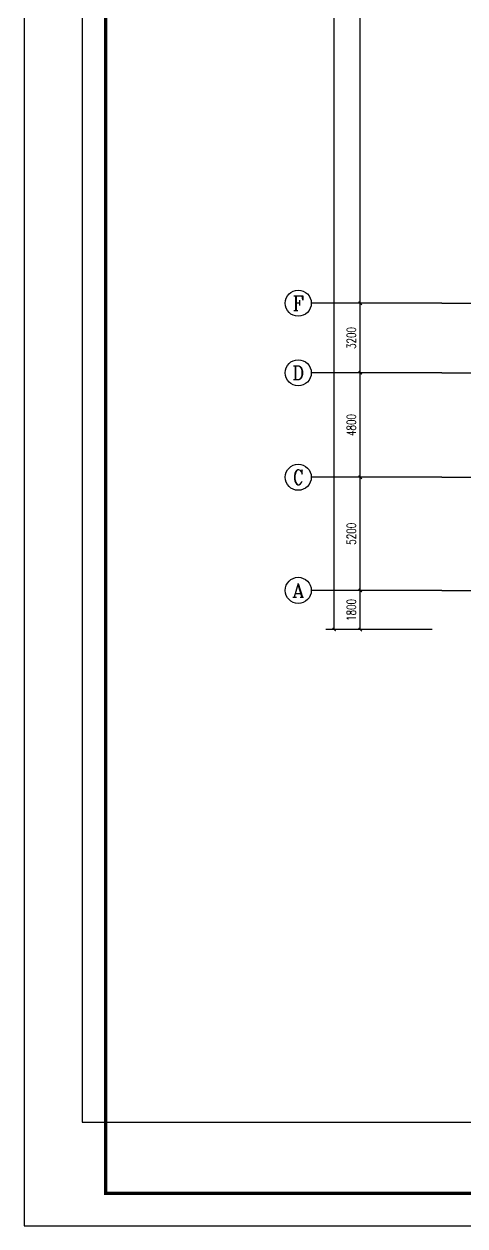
# Model space of a CAD drawing. Extents: x 0 to 2838408, y -923048 to 203859.
# Drawn here: x 2324012 to 2344281, y -715756 to -660510 of the extents above; entities that cross this region are included whole.
import ezdxf
from ezdxf.enums import TextEntityAlignment as Align

# ---------------------------------------------------------------- set-up
doc = ezdxf.new("R2010")
doc.units = 0
doc.header["$LTSCALE"] = 1000
for name, color, linetype in [('AXIS', 3, 'Continuous'), ('AXIS_TEXT', 7, 'Continuous'), ('BTTK', 7, 'Continuous'), ('DOTE', 8, 'Continuous'), ('PUB_TITLE', 4, 'Continuous'), ('XREF', 8, 'Continuous')]:
    doc.layers.add(name, color=color, linetype=linetype)
doc.styles.add('_TCH_AXIS', font='COMPLEX', dxfattribs={"bigfont": 'GBCBIG'})
doc.styles.add('A_DIM_T3', font='SIMPLEX', dxfattribs={"width": 0.7, "bigfont": 'HZ'})
doc.styles.add('COMPLEX', font='COMPLEX')
doc.styles.add('HZ(TK)', font='geniso.shx', dxfattribs={"width": 0.9, "bigfont": 'hztxt.shx'})
doc.dimstyles.new('_TCH_ARCH&&150', dxfattribs={"dimtxt": 420, "dimasz": 150, "dimexe": 375, "dimexo": 450, "dimgap": 202.5, "dimtad": 1, "dimdec": 0, "dimzin": 0, "dimdsep": 46, "dimtxsty": 'A_DIM_T3', "dimblk": 'ARCHTICK', "dimcen": 0.09, "dimclrt": 7, "dimazin": 2, "dimtfac": 1, "dimtdec": 0, "dimtix": 1, "dimtmove": 2, "dimatfit": 3, "dimfxl": 150, "dimtolj": 1, "dimtzin": 0, "dimarcsym": 0})

# ---------------------------------------------------------------- blocks, each defined once
blk = doc.blocks.new('vhtemplate_2020年新竖式图框_A0')
at = {"layer": 'PUB_TITLE', "color": 7}
blk.add_lwpolyline([(0, 0), (1189, 0), (1189, 841), (0, 841)], close=True, dxfattribs=at)
at = {"layer": 'PUB_TITLE', "const_width": 1}
blk.add_lwpolyline([(25, 10), (1179, 10), (1179, 831), (25, 831)], close=True, dxfattribs=at)
at = {"layer": 'BTTK', "color": 4, "style": 'HZ(TK)', "width": 0.9}
for tag, p in [('合作单位_001', (1143.83, 741.44)), ('建设单位_001', (1143.85, 207.44)), ('工程名称_001', (1143.62, 174.44)), ('子项名称_001', (1153.71, 157.94)), ('图纸名称_001', (1143.45, 138.94))]:
    blk.add_attdef(tag, p, '', height=3.5, dxfattribs=at)
for tag, p in [('注册证书号', (1156.5, 309.01)), ('注册印章号', (1156.5, 301.01)), ('设计号', (1154, 193)), ('图别', (1137.75, 34)), ('图号', (1170.25, 34)), ('版本号', (1137.75, 26)), ('日期', (1170.25, 26))]:
    blk.add_attdef(tag, text='', height=3.5, dxfattribs=at).set_placement(p, align=Align.MIDDLE)
blk = doc.blocks.new('_ArchTick')
at = {"color": 0, "linetype": 'ByBlock', "const_width": 0.4}
blk.add_lwpolyline([(-0.5, -0.5), (0.5, 0.5)], dxfattribs=at)
blk = doc.blocks.new('*D578')
at = {"layer": 'AXIS', "color": 0, "lineweight": -2, "transparency": 16777216}
for p, q in [((2342767, -608741), (2337892, -608741)), ((2338267, -688341), (2338267, -608741)), ((2342767, -688341), (2337892, -688341))]:
    blk.add_line(p, q, dxfattribs=at)
at = {"layer": 'Defpoints', "color": 0, "transparency": 16777216}
for p in [(2338267, -608741), (2343217, -608741), (2343217, -688341)]:
    blk.add_point(p, dxfattribs=at)
at = {"layer": 'AXIS', "color": 0, "lineweight": -2, "transparency": 16777216, "xscale": 150, "yscale": 150, "zscale": 150}
for p, rotation in [((2338267, -608741), 90), ((2338267, -688341), 270)]:
    blk.add_blockref('_ArchTick', p, dxfattribs=dict(at, rotation=rotation))
at = {"layer": 'AXIS', "color": 7, "transparency": 16777216, "insert": (2337854, -648541), "char_height": 420, "attachment_point": 5, "rotation": 90, "style": 'A_DIM_T3'}
blk.add_mtext('\\A1;79600', dxfattribs=at)
blk = doc.blocks.new('*D579')
at = {"layer": 'AXIS', "color": 0, "lineweight": -2, "transparency": 16777216}
for p, q in [((2342767, -686541), (2339092, -686541)), ((2339467, -688341), (2339467, -686541)), ((2342767, -688341), (2339092, -688341))]:
    blk.add_line(p, q, dxfattribs=at)
at = {"layer": 'Defpoints', "color": 0, "transparency": 16777216}
for p in [(2339467, -686541), (2343217, -686541), (2343217, -688341)]:
    blk.add_point(p, dxfattribs=at)
at = {"layer": 'AXIS', "color": 0, "lineweight": -2, "transparency": 16777216, "xscale": 150, "yscale": 150, "zscale": 150}
for p, rotation in [((2339467, -686541), 90), ((2339467, -688341), 270)]:
    blk.add_blockref('_ArchTick', p, dxfattribs=dict(at, rotation=rotation))
at = {"layer": 'AXIS', "color": 7, "transparency": 16777216, "insert": (2339054, -687441), "char_height": 420, "attachment_point": 5, "rotation": 90, "style": 'A_DIM_T3'}
blk.add_mtext('\\A1;1800', dxfattribs=at)
blk = doc.blocks.new('*D580')
at = {"layer": 'AXIS', "color": 0, "lineweight": -2, "transparency": 16777216}
for p, q in [((2342767, -681341), (2339092, -681341)), ((2339467, -686541), (2339467, -681341)), ((2342767, -686541), (2339092, -686541))]:
    blk.add_line(p, q, dxfattribs=at)
at = {"layer": 'Defpoints', "color": 0, "transparency": 16777216}
for p in [(2339467, -681341), (2343217, -681341), (2343217, -686541)]:
    blk.add_point(p, dxfattribs=at)
at = {"layer": 'AXIS', "color": 0, "lineweight": -2, "transparency": 16777216, "xscale": 150, "yscale": 150, "zscale": 150}
for p, rotation in [((2339467, -681341), 90), ((2339467, -686541), 270)]:
    blk.add_blockref('_ArchTick', p, dxfattribs=dict(at, rotation=rotation))
at = {"layer": 'AXIS', "color": 7, "transparency": 16777216, "insert": (2339054, -683941), "char_height": 420, "attachment_point": 5, "rotation": 90, "style": 'A_DIM_T3'}
blk.add_mtext('\\A1;5200', dxfattribs=at)
blk = doc.blocks.new('*D581')
at = {"layer": 'AXIS', "color": 0, "lineweight": -2, "transparency": 16777216}
for p, q in [((2342767, -676541), (2339092, -676541)), ((2339467, -681341), (2339467, -676541)), ((2342767, -681341), (2339092, -681341))]:
    blk.add_line(p, q, dxfattribs=at)
at = {"layer": 'Defpoints', "color": 0, "transparency": 16777216}
for p in [(2339467, -676541), (2343217, -676541), (2343217, -681341)]:
    blk.add_point(p, dxfattribs=at)
at = {"layer": 'AXIS', "color": 0, "lineweight": -2, "transparency": 16777216, "xscale": 150, "yscale": 150, "zscale": 150}
for p, rotation in [((2339467, -676541), 90), ((2339467, -681341), 270)]:
    blk.add_blockref('_ArchTick', p, dxfattribs=dict(at, rotation=rotation))
at = {"layer": 'AXIS', "color": 7, "transparency": 16777216, "insert": (2339054, -678941), "char_height": 420, "attachment_point": 5, "rotation": 90, "style": 'A_DIM_T3'}
blk.add_mtext('\\A1;4800', dxfattribs=at)
blk = doc.blocks.new('*D582')
at = {"layer": 'AXIS', "color": 0, "lineweight": -2, "transparency": 16777216}
for p, q in [((2342767, -673341), (2339092, -673341)), ((2339467, -676541), (2339467, -673341)), ((2342767, -676541), (2339092, -676541))]:
    blk.add_line(p, q, dxfattribs=at)
at = {"layer": 'Defpoints', "color": 0, "transparency": 16777216}
for p in [(2339467, -673341), (2343217, -673341), (2343217, -676541)]:
    blk.add_point(p, dxfattribs=at)
at = {"layer": 'AXIS', "color": 0, "lineweight": -2, "transparency": 16777216, "xscale": 150, "yscale": 150, "zscale": 150}
for p, rotation in [((2339467, -673341), 90), ((2339467, -676541), 270)]:
    blk.add_blockref('_ArchTick', p, dxfattribs=dict(at, rotation=rotation))
at = {"layer": 'AXIS', "color": 7, "transparency": 16777216, "insert": (2339054, -674941), "char_height": 420, "attachment_point": 5, "rotation": 90, "style": 'A_DIM_T3'}
blk.add_mtext('\\A1;3200', dxfattribs=at)
blk = doc.blocks.new('*D583')
at = {"layer": 'AXIS', "color": 0, "lineweight": -2, "transparency": 16777216}
for p, q in [((2342767, -623741), (2339092, -623741)), ((2339467, -673341), (2339467, -623741)), ((2342767, -673341), (2339092, -673341))]:
    blk.add_line(p, q, dxfattribs=at)
at = {"layer": 'Defpoints', "color": 0, "transparency": 16777216}
for p in [(2339467, -623741), (2343217, -623741), (2343217, -673341)]:
    blk.add_point(p, dxfattribs=at)
at = {"layer": 'AXIS', "color": 0, "lineweight": -2, "transparency": 16777216, "xscale": 150, "yscale": 150, "zscale": 150}
for p, rotation in [((2339467, -623741), 90), ((2339467, -673341), 270)]:
    blk.add_blockref('_ArchTick', p, dxfattribs=dict(at, rotation=rotation))
at = {"layer": 'AXIS', "color": 7, "transparency": 16777216, "insert": (2339054, -648541), "char_height": 420, "attachment_point": 5, "rotation": 90, "style": 'A_DIM_T3'}
blk.add_mtext('\\A1;49600', dxfattribs=at)
blk = doc.blocks.new('*D642')
at = {"layer": 'AXIS', "color": 0, "lineweight": -2, "transparency": 16777216}
for p, q in [((2342767, -608741), (2337892, -608741)), ((2338267, -688341), (2338267, -608741)), ((2342767, -688341), (2337892, -688341))]:
    blk.add_line(p, q, dxfattribs=at)
at = {"layer": 'Defpoints', "color": 0, "transparency": 16777216}
for p in [(2338267, -608741), (2343217, -608741), (2343217, -688341)]:
    blk.add_point(p, dxfattribs=at)
at = {"layer": 'AXIS', "color": 0, "lineweight": -2, "transparency": 16777216, "xscale": 150, "yscale": 150, "zscale": 150}
for p, rotation in [((2338267, -608741), 90), ((2338267, -688341), 270)]:
    blk.add_blockref('_ArchTick', p, dxfattribs=dict(at, rotation=rotation))
at = {"layer": 'AXIS', "color": 7, "transparency": 16777216, "insert": (2337854, -648541), "char_height": 420, "attachment_point": 5, "rotation": 90, "style": 'A_DIM_T3'}
blk.add_mtext('\\A1;79600', dxfattribs=at)
blk = doc.blocks.new('*D643')
at = {"layer": 'AXIS', "color": 0, "lineweight": -2, "transparency": 16777216}
for p, q in [((2342767, -686541), (2339092, -686541)), ((2339467, -688341), (2339467, -686541)), ((2342767, -688341), (2339092, -688341))]:
    blk.add_line(p, q, dxfattribs=at)
at = {"layer": 'Defpoints', "color": 0, "transparency": 16777216}
for p in [(2339467, -686541), (2343217, -686541), (2343217, -688341)]:
    blk.add_point(p, dxfattribs=at)
at = {"layer": 'AXIS', "color": 0, "lineweight": -2, "transparency": 16777216, "xscale": 150, "yscale": 150, "zscale": 150}
for p, rotation in [((2339467, -686541), 90), ((2339467, -688341), 270)]:
    blk.add_blockref('_ArchTick', p, dxfattribs=dict(at, rotation=rotation))
at = {"layer": 'AXIS', "color": 7, "transparency": 16777216, "insert": (2339054, -687441), "char_height": 420, "attachment_point": 5, "rotation": 90, "style": 'A_DIM_T3'}
blk.add_mtext('\\A1;1800', dxfattribs=at)
blk = doc.blocks.new('*D644')
at = {"layer": 'AXIS', "color": 0, "lineweight": -2, "transparency": 16777216}
for p, q in [((2342767, -681341), (2339092, -681341)), ((2339467, -686541), (2339467, -681341)), ((2342767, -686541), (2339092, -686541))]:
    blk.add_line(p, q, dxfattribs=at)
at = {"layer": 'Defpoints', "color": 0, "transparency": 16777216}
for p in [(2339467, -681341), (2343217, -681341), (2343217, -686541)]:
    blk.add_point(p, dxfattribs=at)
at = {"layer": 'AXIS', "color": 0, "lineweight": -2, "transparency": 16777216, "xscale": 150, "yscale": 150, "zscale": 150}
for p, rotation in [((2339467, -681341), 90), ((2339467, -686541), 270)]:
    blk.add_blockref('_ArchTick', p, dxfattribs=dict(at, rotation=rotation))
at = {"layer": 'AXIS', "color": 7, "transparency": 16777216, "insert": (2339054, -683941), "char_height": 420, "attachment_point": 5, "rotation": 90, "style": 'A_DIM_T3'}
blk.add_mtext('\\A1;5200', dxfattribs=at)
blk = doc.blocks.new('*D645')
at = {"layer": 'AXIS', "color": 0, "lineweight": -2, "transparency": 16777216}
for p, q in [((2342767, -676541), (2339092, -676541)), ((2339467, -681341), (2339467, -676541)), ((2342767, -681341), (2339092, -681341))]:
    blk.add_line(p, q, dxfattribs=at)
at = {"layer": 'Defpoints', "color": 0, "transparency": 16777216}
for p in [(2339467, -676541), (2343217, -676541), (2343217, -681341)]:
    blk.add_point(p, dxfattribs=at)
at = {"layer": 'AXIS', "color": 0, "lineweight": -2, "transparency": 16777216, "xscale": 150, "yscale": 150, "zscale": 150}
for p, rotation in [((2339467, -676541), 90), ((2339467, -681341), 270)]:
    blk.add_blockref('_ArchTick', p, dxfattribs=dict(at, rotation=rotation))
at = {"layer": 'AXIS', "color": 7, "transparency": 16777216, "insert": (2339054, -678941), "char_height": 420, "attachment_point": 5, "rotation": 90, "style": 'A_DIM_T3'}
blk.add_mtext('\\A1;4800', dxfattribs=at)
blk = doc.blocks.new('*D646')
at = {"layer": 'AXIS', "color": 0, "lineweight": -2, "transparency": 16777216}
for p, q in [((2342767, -673341), (2339092, -673341)), ((2339467, -676541), (2339467, -673341)), ((2342767, -676541), (2339092, -676541))]:
    blk.add_line(p, q, dxfattribs=at)
at = {"layer": 'Defpoints', "color": 0, "transparency": 16777216}
for p in [(2339467, -673341), (2343217, -673341), (2343217, -676541)]:
    blk.add_point(p, dxfattribs=at)
at = {"layer": 'AXIS', "color": 0, "lineweight": -2, "transparency": 16777216, "xscale": 150, "yscale": 150, "zscale": 150}
for p, rotation in [((2339467, -673341), 90), ((2339467, -676541), 270)]:
    blk.add_blockref('_ArchTick', p, dxfattribs=dict(at, rotation=rotation))
at = {"layer": 'AXIS', "color": 7, "transparency": 16777216, "insert": (2339054, -674941), "char_height": 420, "attachment_point": 5, "rotation": 90, "style": 'A_DIM_T3'}
blk.add_mtext('\\A1;3200', dxfattribs=at)
blk = doc.blocks.new('*D647')
at = {"layer": 'AXIS', "color": 0, "lineweight": -2, "transparency": 16777216}
for p, q in [((2342767, -623741), (2339092, -623741)), ((2339467, -673341), (2339467, -623741)), ((2342767, -673341), (2339092, -673341))]:
    blk.add_line(p, q, dxfattribs=at)
at = {"layer": 'Defpoints', "color": 0, "transparency": 16777216}
for p in [(2339467, -623741), (2343217, -623741), (2343217, -673341)]:
    blk.add_point(p, dxfattribs=at)
at = {"layer": 'AXIS', "color": 0, "lineweight": -2, "transparency": 16777216, "xscale": 150, "yscale": 150, "zscale": 150}
for p, rotation in [((2339467, -623741), 90), ((2339467, -673341), 270)]:
    blk.add_blockref('_ArchTick', p, dxfattribs=dict(at, rotation=rotation))
at = {"layer": 'AXIS', "color": 7, "transparency": 16777216, "insert": (2339054, -648541), "char_height": 420, "attachment_point": 5, "rotation": 90, "style": 'A_DIM_T3'}
blk.add_mtext('\\A1;49600', dxfattribs=at)
blk = doc.blocks.new('*D706')
at = {"layer": 'AXIS', "color": 0, "lineweight": -2, "transparency": 16777216}
for p, q in [((2342767, -608741), (2337892, -608741)), ((2338267, -688341), (2338267, -608741)), ((2342767, -688341), (2337892, -688341))]:
    blk.add_line(p, q, dxfattribs=at)
at = {"layer": 'Defpoints', "color": 0, "transparency": 16777216}
for p in [(2338267, -608741), (2343217, -608741), (2343217, -688341)]:
    blk.add_point(p, dxfattribs=at)
at = {"layer": 'AXIS', "color": 0, "lineweight": -2, "transparency": 16777216, "xscale": 150, "yscale": 150, "zscale": 150}
for p, rotation in [((2338267, -608741), 90), ((2338267, -688341), 270)]:
    blk.add_blockref('_ArchTick', p, dxfattribs=dict(at, rotation=rotation))
at = {"layer": 'AXIS', "color": 7, "transparency": 16777216, "insert": (2337854, -648541), "char_height": 420, "attachment_point": 5, "rotation": 90, "style": 'A_DIM_T3'}
blk.add_mtext('\\A1;79600', dxfattribs=at)
blk = doc.blocks.new('*D707')
at = {"layer": 'AXIS', "color": 0, "lineweight": -2, "transparency": 16777216}
for p, q in [((2342767, -686541), (2339092, -686541)), ((2339467, -688341), (2339467, -686541)), ((2342767, -688341), (2339092, -688341))]:
    blk.add_line(p, q, dxfattribs=at)
at = {"layer": 'Defpoints', "color": 0, "transparency": 16777216}
for p in [(2339467, -686541), (2343217, -686541), (2343217, -688341)]:
    blk.add_point(p, dxfattribs=at)
at = {"layer": 'AXIS', "color": 0, "lineweight": -2, "transparency": 16777216, "xscale": 150, "yscale": 150, "zscale": 150}
for p, rotation in [((2339467, -686541), 90), ((2339467, -688341), 270)]:
    blk.add_blockref('_ArchTick', p, dxfattribs=dict(at, rotation=rotation))
at = {"layer": 'AXIS', "color": 7, "transparency": 16777216, "insert": (2339054, -687441), "char_height": 420, "attachment_point": 5, "rotation": 90, "style": 'A_DIM_T3'}
blk.add_mtext('\\A1;1800', dxfattribs=at)
blk = doc.blocks.new('*D708')
at = {"layer": 'AXIS', "color": 0, "lineweight": -2, "transparency": 16777216}
for p, q in [((2342767, -681341), (2339092, -681341)), ((2339467, -686541), (2339467, -681341)), ((2342767, -686541), (2339092, -686541))]:
    blk.add_line(p, q, dxfattribs=at)
at = {"layer": 'Defpoints', "color": 0, "transparency": 16777216}
for p in [(2339467, -681341), (2343217, -681341), (2343217, -686541)]:
    blk.add_point(p, dxfattribs=at)
at = {"layer": 'AXIS', "color": 0, "lineweight": -2, "transparency": 16777216, "xscale": 150, "yscale": 150, "zscale": 150}
for p, rotation in [((2339467, -681341), 90), ((2339467, -686541), 270)]:
    blk.add_blockref('_ArchTick', p, dxfattribs=dict(at, rotation=rotation))
at = {"layer": 'AXIS', "color": 7, "transparency": 16777216, "insert": (2339054, -683941), "char_height": 420, "attachment_point": 5, "rotation": 90, "style": 'A_DIM_T3'}
blk.add_mtext('\\A1;5200', dxfattribs=at)
blk = doc.blocks.new('*D709')
at = {"layer": 'AXIS', "color": 0, "lineweight": -2, "transparency": 16777216}
for p, q in [((2342767, -676541), (2339092, -676541)), ((2339467, -681341), (2339467, -676541)), ((2342767, -681341), (2339092, -681341))]:
    blk.add_line(p, q, dxfattribs=at)
at = {"layer": 'Defpoints', "color": 0, "transparency": 16777216}
for p in [(2339467, -676541), (2343217, -676541), (2343217, -681341)]:
    blk.add_point(p, dxfattribs=at)
at = {"layer": 'AXIS', "color": 0, "lineweight": -2, "transparency": 16777216, "xscale": 150, "yscale": 150, "zscale": 150}
for p, rotation in [((2339467, -676541), 90), ((2339467, -681341), 270)]:
    blk.add_blockref('_ArchTick', p, dxfattribs=dict(at, rotation=rotation))
at = {"layer": 'AXIS', "color": 7, "transparency": 16777216, "insert": (2339054, -678941), "char_height": 420, "attachment_point": 5, "rotation": 90, "style": 'A_DIM_T3'}
blk.add_mtext('\\A1;4800', dxfattribs=at)
blk = doc.blocks.new('*D710')
at = {"layer": 'AXIS', "color": 0, "lineweight": -2, "transparency": 16777216}
for p, q in [((2342767, -673341), (2339092, -673341)), ((2339467, -676541), (2339467, -673341)), ((2342767, -676541), (2339092, -676541))]:
    blk.add_line(p, q, dxfattribs=at)
at = {"layer": 'Defpoints', "color": 0, "transparency": 16777216}
for p in [(2339467, -673341), (2343217, -673341), (2343217, -676541)]:
    blk.add_point(p, dxfattribs=at)
at = {"layer": 'AXIS', "color": 0, "lineweight": -2, "transparency": 16777216, "xscale": 150, "yscale": 150, "zscale": 150}
for p, rotation in [((2339467, -673341), 90), ((2339467, -676541), 270)]:
    blk.add_blockref('_ArchTick', p, dxfattribs=dict(at, rotation=rotation))
at = {"layer": 'AXIS', "color": 7, "transparency": 16777216, "insert": (2339054, -674941), "char_height": 420, "attachment_point": 5, "rotation": 90, "style": 'A_DIM_T3'}
blk.add_mtext('\\A1;3200', dxfattribs=at)
blk = doc.blocks.new('*D711')
at = {"layer": 'AXIS', "color": 0, "lineweight": -2, "transparency": 16777216}
for p, q in [((2342767, -623741), (2339092, -623741)), ((2339467, -673341), (2339467, -623741)), ((2342767, -673341), (2339092, -673341))]:
    blk.add_line(p, q, dxfattribs=at)
at = {"layer": 'Defpoints', "color": 0, "transparency": 16777216}
for p in [(2339467, -623741), (2343217, -623741), (2343217, -673341)]:
    blk.add_point(p, dxfattribs=at)
at = {"layer": 'AXIS', "color": 0, "lineweight": -2, "transparency": 16777216, "xscale": 150, "yscale": 150, "zscale": 150}
for p, rotation in [((2339467, -623741), 90), ((2339467, -673341), 270)]:
    blk.add_blockref('_ArchTick', p, dxfattribs=dict(at, rotation=rotation))
at = {"layer": 'AXIS', "color": 7, "transparency": 16777216, "insert": (2339054, -648541), "char_height": 420, "attachment_point": 5, "rotation": 90, "style": 'A_DIM_T3'}
blk.add_mtext('\\A1;49600', dxfattribs=at)
blk = doc.blocks.new('_AXISO')
at = {"color": 0}
blk.add_circle((0, 0), 0.5, dxfattribs=at)
at = {"layer": 'AXIS_TEXT', "color": 0, "style": 'COMPLEX', "width": 1.041667}
blk.add_attdef('A', text='', height=0.56, dxfattribs=at).set_placement((-0.25, -0.28), (0.25, -0.28), align=Align.FIT)
blk = doc.blocks.new('*D770')
at = {"layer": 'AXIS', "color": 0, "lineweight": -2, "transparency": 16777216}
for p, q in [((2342767, -608741), (2337892, -608741)), ((2338267, -688341), (2338267, -608741)), ((2342767, -688341), (2337892, -688341))]:
    blk.add_line(p, q, dxfattribs=at)
at = {"layer": 'Defpoints', "color": 0, "transparency": 16777216}
for p in [(2338267, -608741), (2343217, -608741), (2343217, -688341)]:
    blk.add_point(p, dxfattribs=at)
at = {"layer": 'AXIS', "color": 0, "lineweight": -2, "transparency": 16777216, "xscale": 150, "yscale": 150, "zscale": 150}
for p, rotation in [((2338267, -608741), 90), ((2338267, -688341), 270)]:
    blk.add_blockref('_ArchTick', p, dxfattribs=dict(at, rotation=rotation))
at = {"layer": 'AXIS', "color": 7, "transparency": 16777216, "insert": (2337854, -648541), "char_height": 420, "attachment_point": 5, "rotation": 90, "style": 'A_DIM_T3'}
blk.add_mtext('\\A1;79600', dxfattribs=at)
blk = doc.blocks.new('*D771')
at = {"layer": 'AXIS', "color": 0, "lineweight": -2, "transparency": 16777216}
for p, q in [((2342767, -686541), (2339092, -686541)), ((2339467, -688341), (2339467, -686541)), ((2342767, -688341), (2339092, -688341))]:
    blk.add_line(p, q, dxfattribs=at)
at = {"layer": 'Defpoints', "color": 0, "transparency": 16777216}
for p in [(2339467, -686541), (2343217, -686541), (2343217, -688341)]:
    blk.add_point(p, dxfattribs=at)
at = {"layer": 'AXIS', "color": 0, "lineweight": -2, "transparency": 16777216, "xscale": 150, "yscale": 150, "zscale": 150}
for p, rotation in [((2339467, -686541), 90), ((2339467, -688341), 270)]:
    blk.add_blockref('_ArchTick', p, dxfattribs=dict(at, rotation=rotation))
at = {"layer": 'AXIS', "color": 7, "transparency": 16777216, "insert": (2339054, -687441), "char_height": 420, "attachment_point": 5, "rotation": 90, "style": 'A_DIM_T3'}
blk.add_mtext('\\A1;1800', dxfattribs=at)
blk = doc.blocks.new('*D772')
at = {"layer": 'AXIS', "color": 0, "lineweight": -2, "transparency": 16777216}
for p, q in [((2342767, -681341), (2339092, -681341)), ((2339467, -686541), (2339467, -681341)), ((2342767, -686541), (2339092, -686541))]:
    blk.add_line(p, q, dxfattribs=at)
at = {"layer": 'Defpoints', "color": 0, "transparency": 16777216}
for p in [(2339467, -681341), (2343217, -681341), (2343217, -686541)]:
    blk.add_point(p, dxfattribs=at)
at = {"layer": 'AXIS', "color": 0, "lineweight": -2, "transparency": 16777216, "xscale": 150, "yscale": 150, "zscale": 150}
for p, rotation in [((2339467, -681341), 90), ((2339467, -686541), 270)]:
    blk.add_blockref('_ArchTick', p, dxfattribs=dict(at, rotation=rotation))
at = {"layer": 'AXIS', "color": 7, "transparency": 16777216, "insert": (2339054, -683941), "char_height": 420, "attachment_point": 5, "rotation": 90, "style": 'A_DIM_T3'}
blk.add_mtext('\\A1;5200', dxfattribs=at)
blk = doc.blocks.new('*D773')
at = {"layer": 'AXIS', "color": 0, "lineweight": -2, "transparency": 16777216}
for p, q in [((2342767, -676541), (2339092, -676541)), ((2339467, -681341), (2339467, -676541)), ((2342767, -681341), (2339092, -681341))]:
    blk.add_line(p, q, dxfattribs=at)
at = {"layer": 'Defpoints', "color": 0, "transparency": 16777216}
for p in [(2339467, -676541), (2343217, -676541), (2343217, -681341)]:
    blk.add_point(p, dxfattribs=at)
at = {"layer": 'AXIS', "color": 0, "lineweight": -2, "transparency": 16777216, "xscale": 150, "yscale": 150, "zscale": 150}
for p, rotation in [((2339467, -676541), 90), ((2339467, -681341), 270)]:
    blk.add_blockref('_ArchTick', p, dxfattribs=dict(at, rotation=rotation))
at = {"layer": 'AXIS', "color": 7, "transparency": 16777216, "insert": (2339054, -678941), "char_height": 420, "attachment_point": 5, "rotation": 90, "style": 'A_DIM_T3'}
blk.add_mtext('\\A1;4800', dxfattribs=at)
blk = doc.blocks.new('*D774')
at = {"layer": 'AXIS', "color": 0, "lineweight": -2, "transparency": 16777216}
for p, q in [((2342767, -673341), (2339092, -673341)), ((2339467, -676541), (2339467, -673341)), ((2342767, -676541), (2339092, -676541))]:
    blk.add_line(p, q, dxfattribs=at)
at = {"layer": 'Defpoints', "color": 0, "transparency": 16777216}
for p in [(2339467, -673341), (2343217, -673341), (2343217, -676541)]:
    blk.add_point(p, dxfattribs=at)
at = {"layer": 'AXIS', "color": 0, "lineweight": -2, "transparency": 16777216, "xscale": 150, "yscale": 150, "zscale": 150}
for p, rotation in [((2339467, -673341), 90), ((2339467, -676541), 270)]:
    blk.add_blockref('_ArchTick', p, dxfattribs=dict(at, rotation=rotation))
at = {"layer": 'AXIS', "color": 7, "transparency": 16777216, "insert": (2339054, -674941), "char_height": 420, "attachment_point": 5, "rotation": 90, "style": 'A_DIM_T3'}
blk.add_mtext('\\A1;3200', dxfattribs=at)
blk = doc.blocks.new('*D775')
at = {"layer": 'AXIS', "color": 0, "lineweight": -2, "transparency": 16777216}
for p, q in [((2342767, -623741), (2339092, -623741)), ((2339467, -673341), (2339467, -623741)), ((2342767, -673341), (2339092, -673341))]:
    blk.add_line(p, q, dxfattribs=at)
at = {"layer": 'Defpoints', "color": 0, "transparency": 16777216}
for p in [(2339467, -623741), (2343217, -623741), (2343217, -673341)]:
    blk.add_point(p, dxfattribs=at)
at = {"layer": 'AXIS', "color": 0, "lineweight": -2, "transparency": 16777216, "xscale": 150, "yscale": 150, "zscale": 150}
for p, rotation in [((2339467, -623741), 90), ((2339467, -673341), 270)]:
    blk.add_blockref('_ArchTick', p, dxfattribs=dict(at, rotation=rotation))
at = {"layer": 'AXIS', "color": 7, "transparency": 16777216, "insert": (2339054, -648541), "char_height": 420, "attachment_point": 5, "rotation": 90, "style": 'A_DIM_T3'}
blk.add_mtext('\\A1;49600', dxfattribs=at)
blk = doc.blocks.new('4F1')
at = {"layer": 'AXIS'}
for p, q in [((2343216.7, -673341.3), (2337216.7, -673341.3)), ((2343216.7, -676541.3), (2337216.7, -676541.3)), ((2343216.7, -681341.3), (2337216.7, -681341.3)), ((2343216.7, -686541.3), (2337216.7, -686541.3))]:
    blk.add_line(p, q, dxfattribs=at)
at = {"layer": 'Defpoints', "color": 250}
blk.add_lwpolyline([(2326685.8, -710986.4), (2468623.3, -710986.4), (2468623.3, -637869.7), (2326685.8, -637869.7)], close=True, dxfattribs=at)
at = {"layer": 'DOTE'}
for p, q in [((2343216.7, -673341.3), (2364264.3, -673341.3)), ((2343216.7, -676541.3), (2453916.7, -676541.3)), ((2343216.7, -681341.3), (2453916.7, -681341.3)), ((2343216.7, -686541.3), (2453916.7, -686541.3)), ((2343216.7, -686541.3), (2453916.7, -686541.3))]:
    blk.add_line(p, q, dxfattribs=at)
at = {"layer": 'AXIS'}
ref = blk.add_blockref('_AXISO', (2336616.7, -673341.3), dxfattribs=dict(at, xscale=1200, yscale=1200, zscale=1200))
ref.add_attrib('A', 'F', dxfattribs={"layer": 'AXIS_TEXT', "height": 668.2, "style": '_TCH_AXIS'}).set_placement((2336362.2, -673675.4), (2336871.3, -673675.4), align=Align.FIT)
ref = blk.add_blockref('_AXISO', (2336616.7, -676541.3), dxfattribs=dict(at, xscale=1200, yscale=1200, zscale=1200))
ref.add_attrib('A', 'D', dxfattribs={"layer": 'AXIS_TEXT', "height": 652.9, "style": '_TCH_AXIS'}).set_placement((2336352.5, -676867.7), (2336881, -676867.7), align=Align.FIT)
ref = blk.add_blockref('_AXISO', (2336616.7, -681341.3), dxfattribs=dict(at, xscale=1200, yscale=1200, zscale=1200))
ref.add_attrib('A', 'C', dxfattribs={"layer": 'AXIS_TEXT', "height": 683.5, "style": '_TCH_AXIS'}).set_placement((2336372.6, -681683.1), (2336860.9, -681683.1), align=Align.FIT)
ref = blk.add_blockref('_AXISO', (2336616.7, -686541.3), dxfattribs=dict(at, xscale=1200, yscale=1200, zscale=1200))
ref.add_attrib('A', 'A', dxfattribs={"layer": 'AXIS_TEXT', "height": 637.8, "style": '_TCH_AXIS'}).set_placement((2336343.4, -686860.2), (2336890.1, -686860.2), align=Align.FIT)
for p1, p2, distance, picture, middle in [((2343216.7, -688341.3), (2343216.7, -608741.3), 4950, '*D578', (2337854.2, -648541.3)), ((2343216.7, -688341.3), (2343216.7, -608741.3), 4950, '*D642', (2337854.2, -648541.3)), ((2343216.7, -688341.3), (2343216.7, -608741.3), 4950, '*D706', (2337854.2, -648541.3)), ((2343216.7, -688341.3), (2343216.7, -608741.3), 4950, '*D770', (2337854.2, -648541.3)), ((2343216.7, -673341.3), (2343216.7, -623741.3), 3750, '*D583', (2339054.2, -648541.3)), ((2343216.7, -673341.3), (2343216.7, -623741.3), 3750, '*D647', (2339054.2, -648541.3)), ((2343216.7, -673341.3), (2343216.7, -623741.3), 3750, '*D711', (2339054.2, -648541.3)), ((2343216.7, -673341.3), (2343216.7, -623741.3), 3750, '*D775', (2339054.2, -648541.3)), ((2343216.7, -676541.3), (2343216.7, -673341.3), 3750, '*D582', (2339054.2, -674941.3)), ((2343216.7, -676541.3), (2343216.7, -673341.3), 3750, '*D646', (2339054.2, -674941.3)), ((2343216.7, -676541.3), (2343216.7, -673341.3), 3750, '*D710', (2339054.2, -674941.3)), ((2343216.7, -676541.3), (2343216.7, -673341.3), 3750, '*D774', (2339054.2, -674941.3)), ((2343216.7, -681341.3), (2343216.7, -676541.3), 3750, '*D581', (2339054.2, -678941.3)), ((2343216.7, -681341.3), (2343216.7, -676541.3), 3750, '*D645', (2339054.2, -678941.3)), ((2343216.7, -681341.3), (2343216.7, -676541.3), 3750, '*D709', (2339054.2, -678941.3)), ((2343216.7, -681341.3), (2343216.7, -676541.3), 3750, '*D773', (2339054.2, -678941.3)), ((2343216.7, -686541.3), (2343216.7, -681341.3), 3750, '*D580', (2339054.2, -683941.3)), ((2343216.7, -686541.3), (2343216.7, -681341.3), 3750, '*D644', (2339054.2, -683941.3)), ((2343216.7, -686541.3), (2343216.7, -681341.3), 3750, '*D708', (2339054.2, -683941.3)), ((2343216.7, -686541.3), (2343216.7, -681341.3), 3750, '*D772', (2339054.2, -683941.3)), ((2343216.7, -688341.3), (2343216.7, -686541.3), 3750, '*D579', (2339054.2, -687441.3)), ((2343216.7, -688341.3), (2343216.7, -686541.3), 3750, '*D643', (2339054.2, -687441.3)), ((2343216.7, -688341.3), (2343216.7, -686541.3), 3750, '*D707', (2339054.2, -687441.3)), ((2343216.7, -688341.3), (2343216.7, -686541.3), 3750, '*D771', (2339054.2, -687441.3))]:
    dim = blk.add_aligned_dim(p1=p1, p2=p2, distance=distance, dimstyle='_TCH_ARCH&&150', dxfattribs=at)
    dim.commit()
    dim.dimension.update_dxf_attribs({"geometry": picture, "text_midpoint": middle})

msp = doc.modelspace()

# ---------------------------------------------------------------- block references
at = {"xscale": 150, "yscale": 150, "zscale": 150}
msp.add_blockref('vhtemplate_2020年新竖式图框_A0', (2324012.2, -715756.4), dxfattribs=at)
at = {"layer": 'XREF'}
msp.add_blockref('4F1', (0, 0), dxfattribs=at)

doc.saveas('drawing.dxf')
